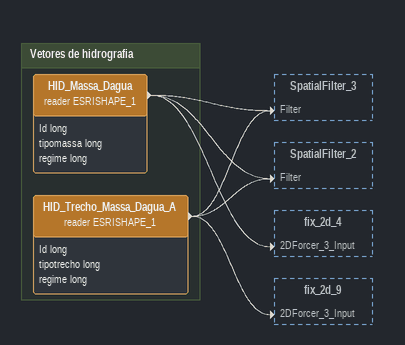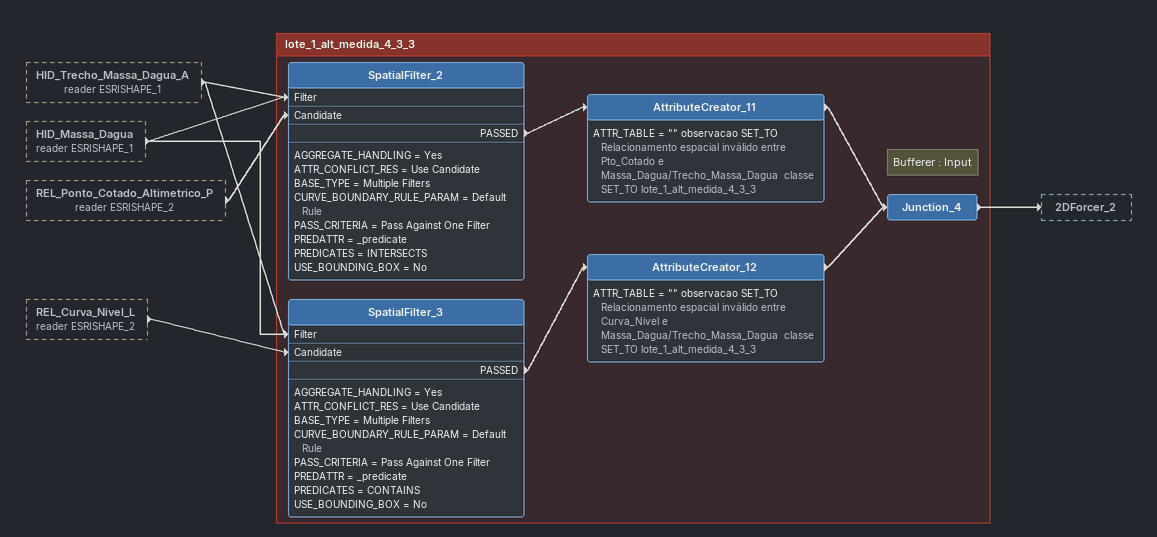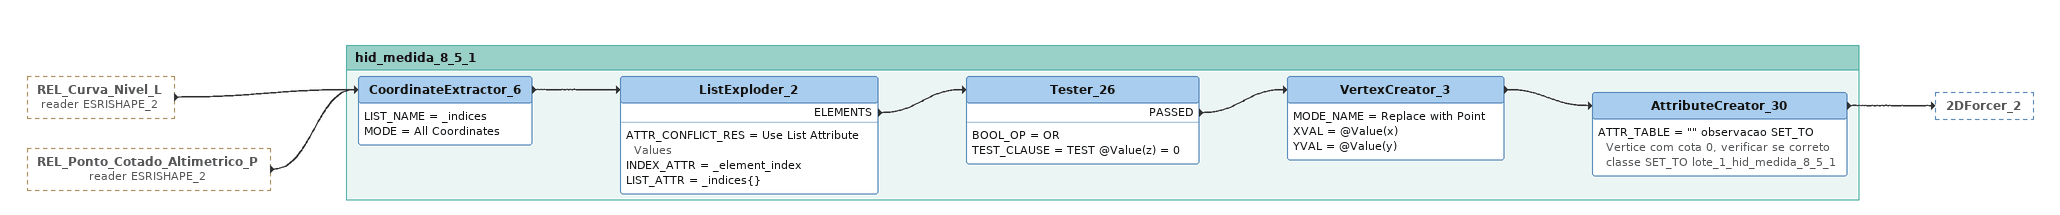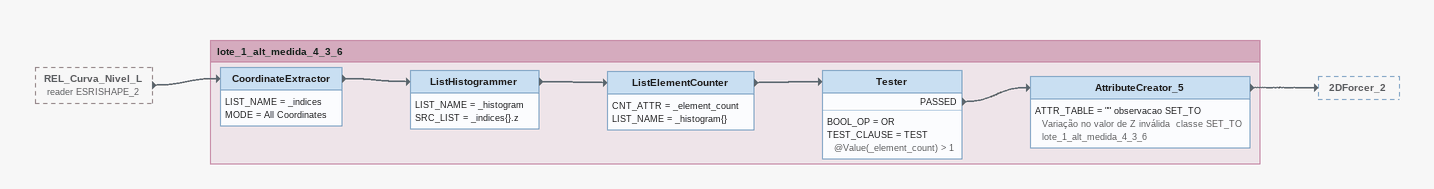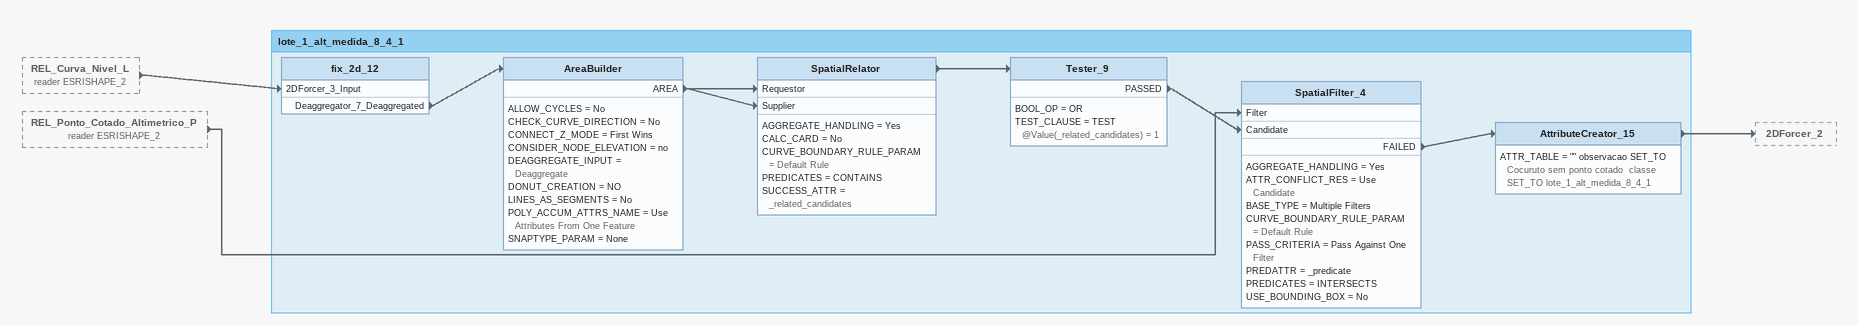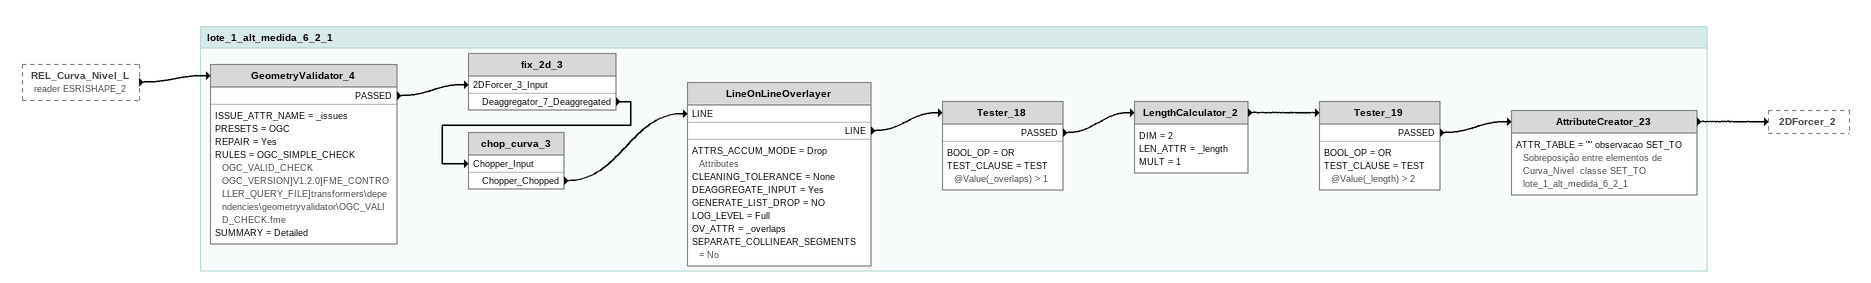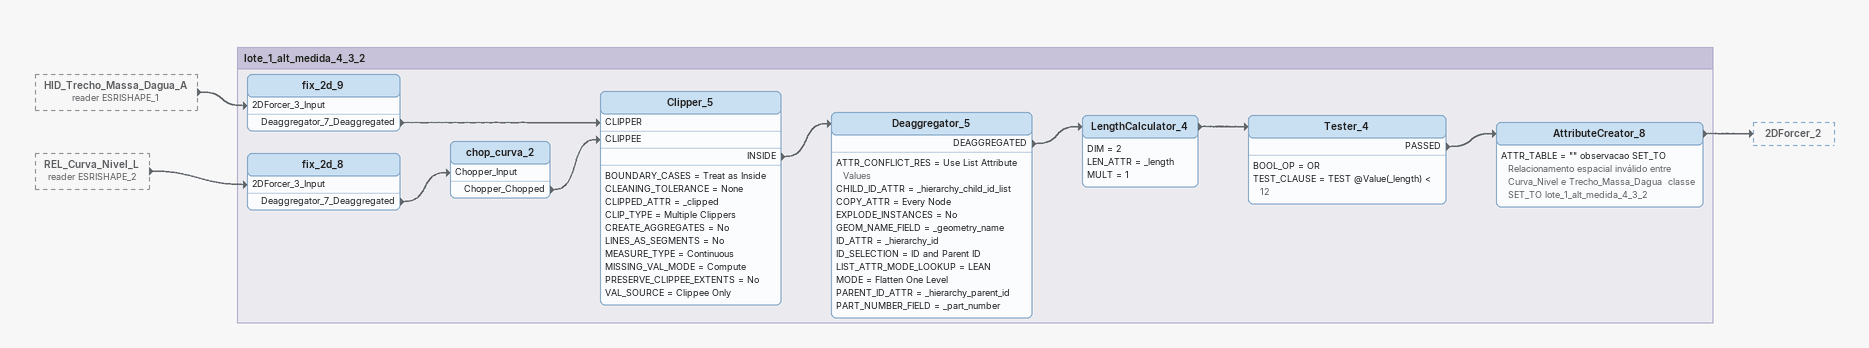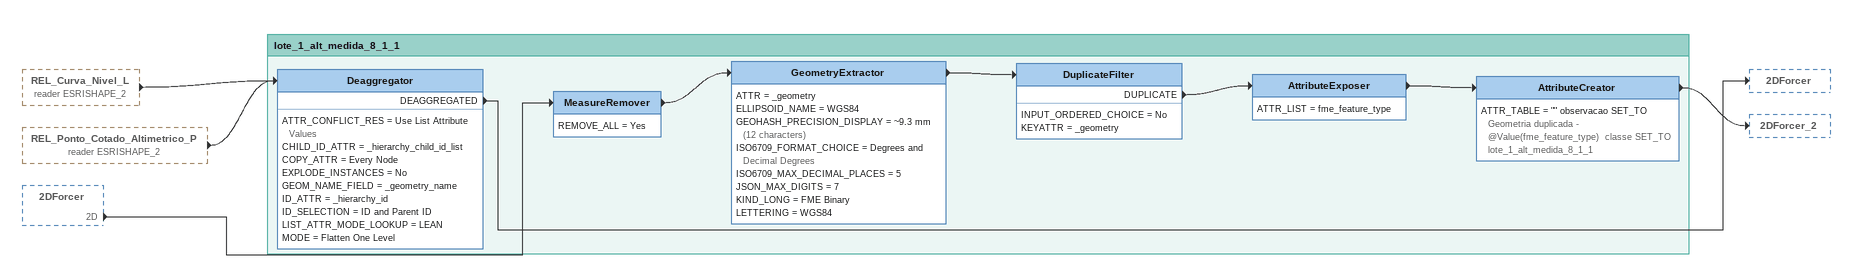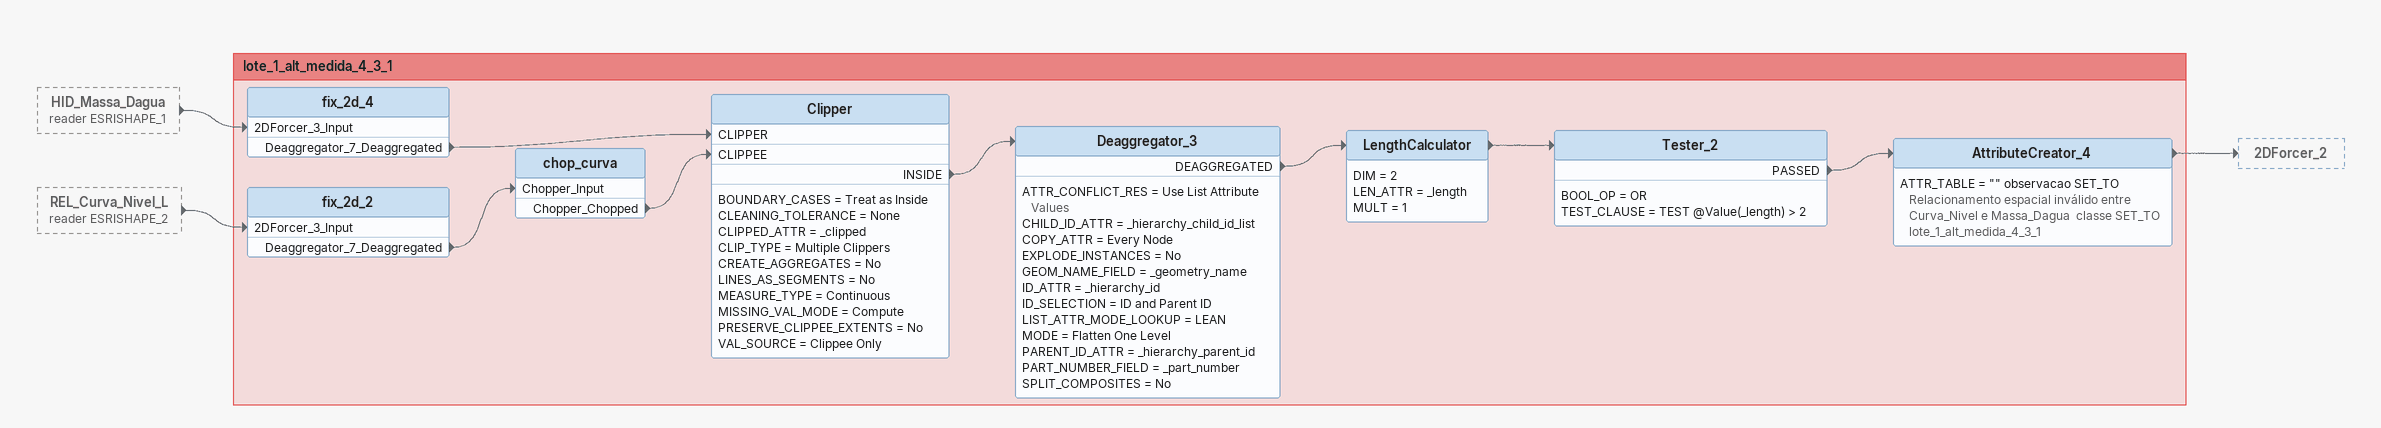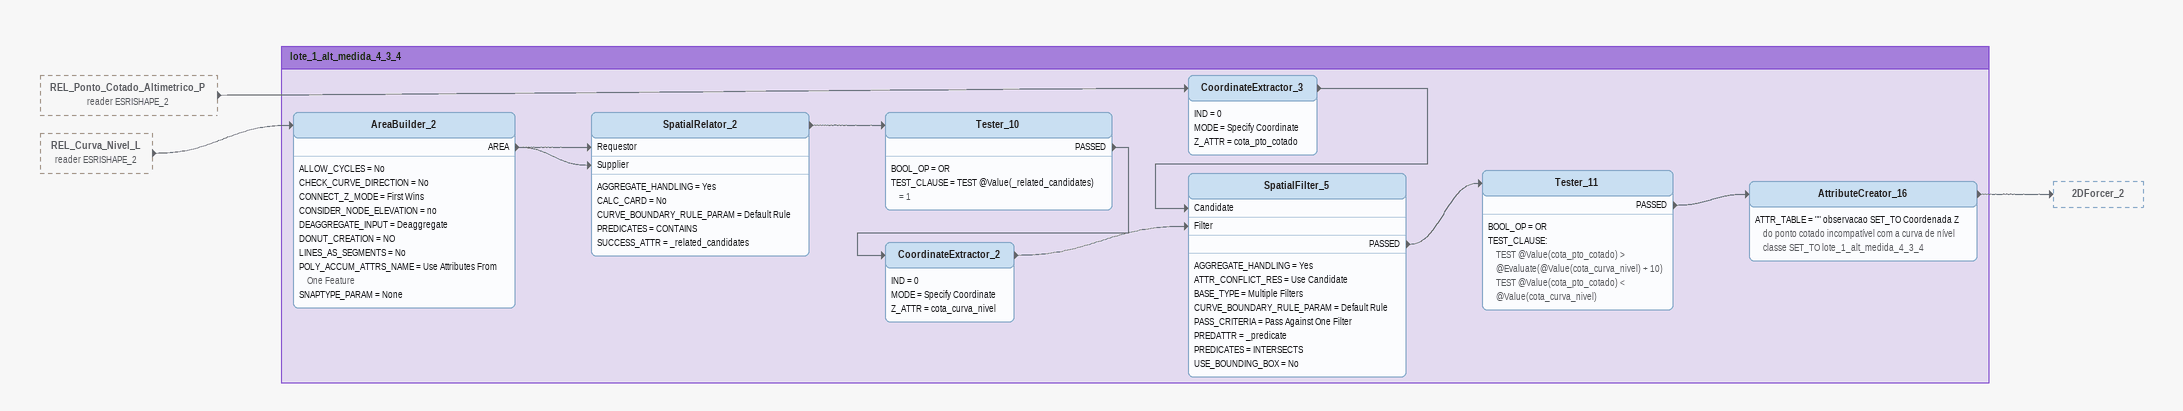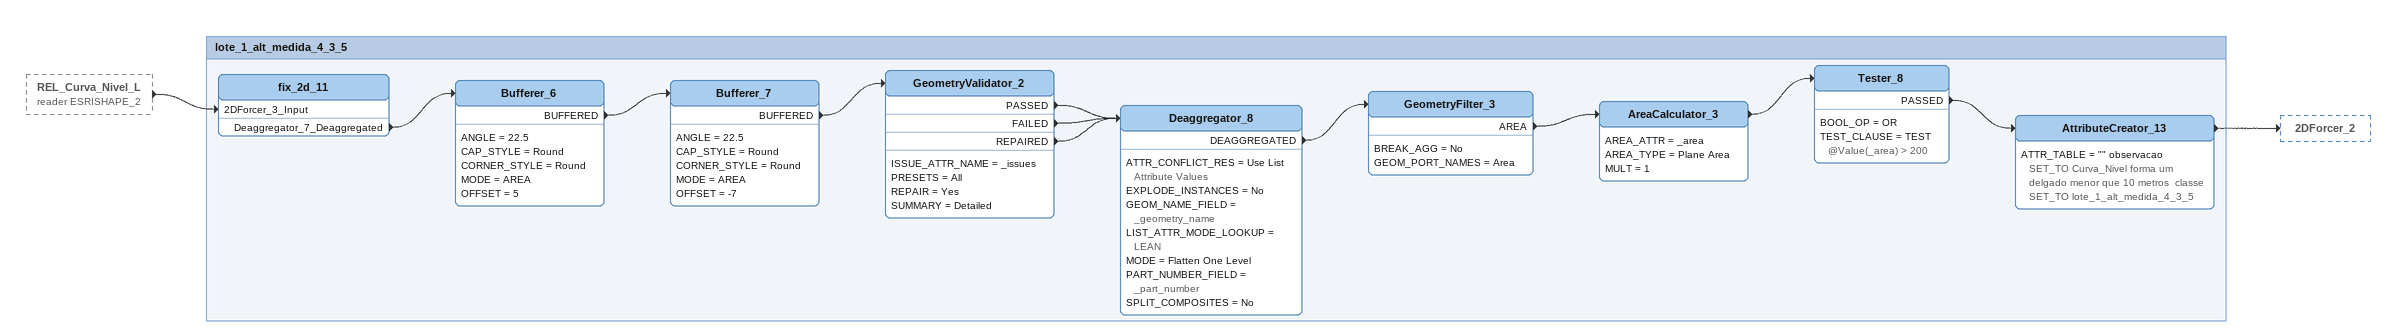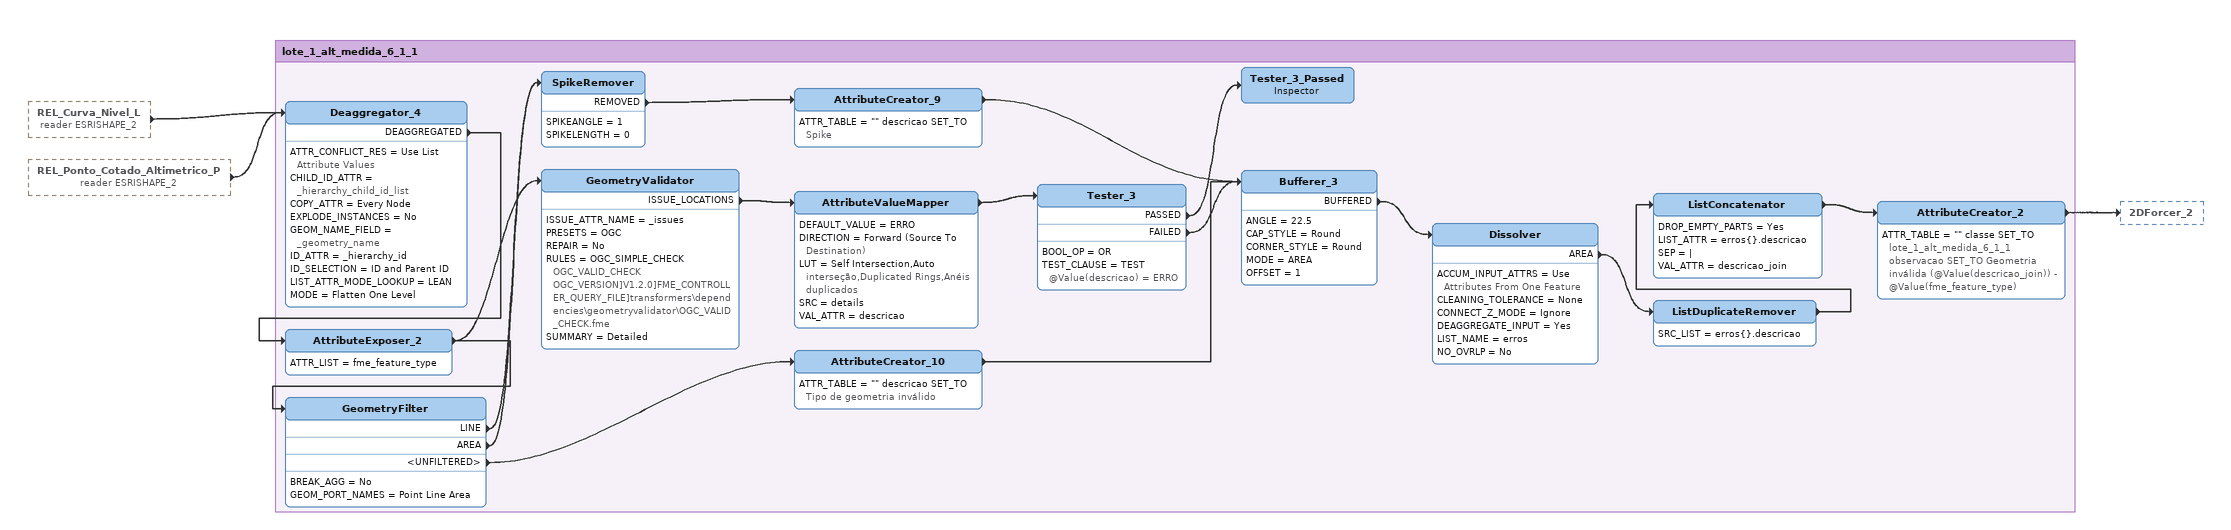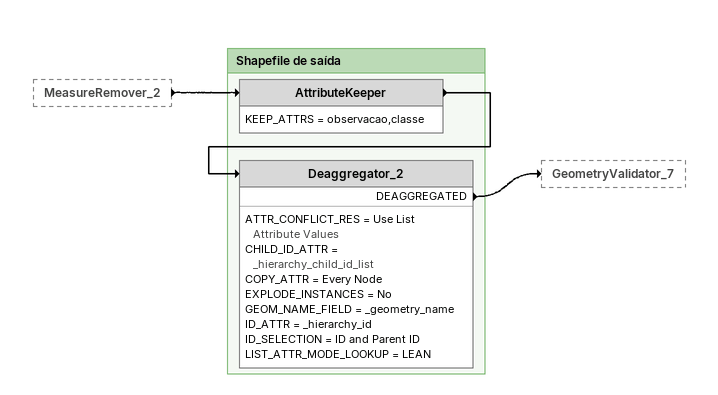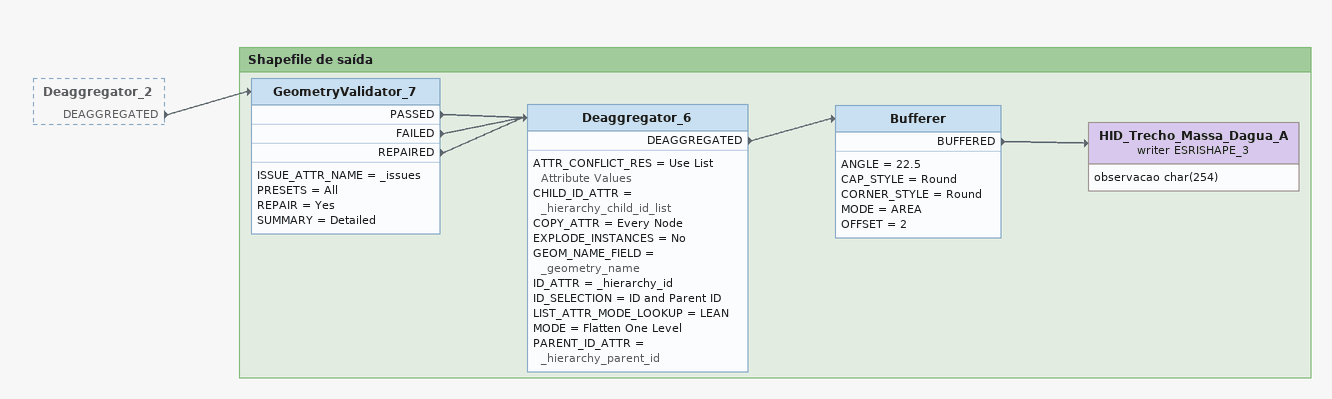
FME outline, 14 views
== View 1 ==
Bookmark: Vetores de hidrografia
HID_Massa_Dagua (reader ESRISHAPE_1)
    attributes: Id long, tipomassa long, regime long
    -> fix_2d_4 [2DForcer_3_Input]
    -> SpatialFilter_3 [Filter]
    -> SpatialFilter_2 [Filter]
HID_Trecho_Massa_Dagua_A (reader ESRISHAPE_1)
    attributes: Id long, tipotrecho long, regime long
    -> fix_2d_9 [2DForcer_3_Input]
    -> SpatialFilter_3 [Filter]
    -> SpatialFilter_2 [Filter]

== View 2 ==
HID_Trecho_Massa_Dagua_A (reader ESRISHAPE_1) [outside]
    -> SpatialFilter_3 [Filter]
    -> SpatialFilter_2 [Filter]
HID_Massa_Dagua (reader ESRISHAPE_1) [outside]
    -> SpatialFilter_3 [Filter]
    -> SpatialFilter_2 [Filter]
REL_Ponto_Cotado_Altimetrico_P (reader ESRISHAPE_2) [outside]
    -> SpatialFilter_2 [Candidate]
REL_Curva_Nivel_L (reader ESRISHAPE_2) [outside]
    -> SpatialFilter_3 [Candidate]

Bookmark: lote_1_alt_medida_4_3_3
SpatialFilter_3
    AGGREGATE_HANDLING = Yes
    ATTR_CONFLICT_RES = Use Candidate
    BASE_TYPE = Multiple Filters
    CURVE_BOUNDARY_RULE_PARAM = Default Rule
    PASS_CRITERIA = Pass Against One Filter
    PREDATTR = _predicate
    PREDICATES = CONTAINS
    USE_BOUNDING_BOX = No
    PASSED -> AttributeCreator_12
AttributeCreator_12
    ATTR_TABLE = "" observacao SET_TO Relacionamento espacial inválido entre Curva_Nivel e Massa_Dagua/Trecho_Massa_Dagua  classe SET_TO lote_1_alt_medida_4_3_3
    -> Junction_4
SpatialFilter_2
    AGGREGATE_HANDLING = Yes
    ATTR_CONFLICT_RES = Use Candidate
    BASE_TYPE = Multiple Filters
    CURVE_BOUNDARY_RULE_PARAM = Default Rule
    PASS_CRITERIA = Pass Against One Filter
    PREDATTR = _predicate
    PREDICATES = INTERSECTS
    USE_BOUNDING_BOX = No
    PASSED -> AttributeCreator_11
AttributeCreator_11
    ATTR_TABLE = "" observacao SET_TO Relacionamento espacial inválido entre Pto_Cotado e Massa_Dagua/Trecho_Massa_Dagua  classe SET_TO lote_1_alt_medida_4_3_3
    -> Junction_4
Note: Bufferer : Input
Junction_4
    -> 2DForcer_2

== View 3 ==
REL_Curva_Nivel_L (reader ESRISHAPE_2) [outside]
    -> CoordinateExtractor_6
REL_Ponto_Cotado_Altimetrico_P (reader ESRISHAPE_2) [outside]
    -> CoordinateExtractor_6

Bookmark: hid_medida_8_5_1
CoordinateExtractor_6
    LIST_NAME = _indices
    MODE = All Coordinates
    -> ListExploder_2
ListExploder_2
    ATTR_CONFLICT_RES = Use List Attribute Values
    INDEX_ATTR = _element_index
    LIST_ATTR = _indices{}
    ELEMENTS -> Tester_26
Tester_26
    BOOL_OP = OR
    TEST_CLAUSE = TEST @Value(z) = 0
    PASSED -> VertexCreator_3
VertexCreator_3
    MODE_NAME = Replace with Point
    XVAL = @Value(x)
    YVAL = @Value(y)
    -> AttributeCreator_30
AttributeCreator_30
    ATTR_TABLE = "" observacao SET_TO Vertice com cota 0, verificar se correto  classe SET_TO lote_1_hid_medida_8_5_1
    -> 2DForcer_2

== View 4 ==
REL_Curva_Nivel_L (reader ESRISHAPE_2) [outside]
    -> CoordinateExtractor

Bookmark: lote_1_alt_medida_4_3_6
CoordinateExtractor
    LIST_NAME = _indices
    MODE = All Coordinates
    -> ListHistogrammer
ListHistogrammer
    LIST_NAME = _histogram
    SRC_LIST = _indices{}.z
    -> ListElementCounter
ListElementCounter
    CNT_ATTR = _element_count
    LIST_NAME = _histogram{}
    -> Tester
Tester
    BOOL_OP = OR
    TEST_CLAUSE = TEST @Value(_element_count) > 1
    PASSED -> AttributeCreator_5
AttributeCreator_5
    ATTR_TABLE = "" observacao SET_TO Variação no valor de Z inválida  classe SET_TO lote_1_alt_medida_4_3_6
    -> 2DForcer_2

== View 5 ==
REL_Curva_Nivel_L (reader ESRISHAPE_2) [outside]
    -> fix_2d_12 [2DForcer_3_Input]
REL_Ponto_Cotado_Altimetrico_P (reader ESRISHAPE_2) [outside]
    -> SpatialFilter_4 [Filter]

Bookmark: lote_1_alt_medida_8_4_1
fix_2d_12
    Deaggregator_7_Deaggregated -> AreaBuilder
AreaBuilder
    ALLOW_CYCLES = No
    CHECK_CURVE_DIRECTION = No
    CONNECT_Z_MODE = First Wins
    CONSIDER_NODE_ELEVATION = no
    DEAGGREGATE_INPUT = Deaggregate
    DONUT_CREATION = NO
    LINES_AS_SEGMENTS = No
    POLY_ACCUM_ATTRS_NAME = Use Attributes From One Feature
    SNAPTYPE_PARAM = None
    AREA -> SpatialRelator [Requestor]
    AREA -> SpatialRelator [Supplier]
SpatialRelator
    AGGREGATE_HANDLING = Yes
    CALC_CARD = No
    CURVE_BOUNDARY_RULE_PARAM = Default Rule
    PREDICATES = CONTAINS
    SUCCESS_ATTR = _related_candidates
    -> Tester_9
Tester_9
    BOOL_OP = OR
    TEST_CLAUSE = TEST @Value(_related_candidates) = 1
    PASSED -> SpatialFilter_4 [Candidate]
SpatialFilter_4
    AGGREGATE_HANDLING = Yes
    ATTR_CONFLICT_RES = Use Candidate
    BASE_TYPE = Multiple Filters
    CURVE_BOUNDARY_RULE_PARAM = Default Rule
    PASS_CRITERIA = Pass Against One Filter
    PREDATTR = _predicate
    PREDICATES = INTERSECTS
    USE_BOUNDING_BOX = No
    FAILED -> AttributeCreator_15
AttributeCreator_15
    ATTR_TABLE = "" observacao SET_TO Cocuruto sem ponto cotado  classe SET_TO lote_1_alt_medida_8_4_1
    -> 2DForcer_2

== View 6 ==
REL_Curva_Nivel_L (reader ESRISHAPE_2) [outside]
    -> GeometryValidator_4

Bookmark: lote_1_alt_medida_6_2_1
GeometryValidator_4
    ISSUE_ATTR_NAME = _issues
    PRESETS = OGC
    REPAIR = Yes
    RULES = OGC_SIMPLE_CHECK  OGC_VALID_CHECK OGC_VERSION]V1.2.0]FME_CONTROLLER_QUERY_FILE]transformers\dependencies\geometryvalidator\OGC_VALID_CHECK.fme
    SUMMARY = Detailed
    PASSED -> fix_2d_3 [2DForcer_3_Input]
fix_2d_3
    Deaggregator_7_Deaggregated -> chop_curva_3 [Chopper_Input]
chop_curva_3
    Chopper_Chopped -> LineOnLineOverlayer [LINE]
LineOnLineOverlayer
    ATTRS_ACCUM_MODE = Drop Attributes
    CLEANING_TOLERANCE = None
    DEAGGREGATE_INPUT = Yes
    GENERATE_LIST_DROP = NO
    LOG_LEVEL = Full
    OV_ATTR = _overlaps
    SEPARATE_COLLINEAR_SEGMENTS = No
    LINE -> Tester_18
Tester_18
    BOOL_OP = OR
    TEST_CLAUSE = TEST @Value(_overlaps) > 1
    PASSED -> LengthCalculator_2
LengthCalculator_2
    DIM = 2
    LEN_ATTR = _length
    MULT = 1
    -> Tester_19
Tester_19
    BOOL_OP = OR
    TEST_CLAUSE = TEST @Value(_length) > 2
    PASSED -> AttributeCreator_23
AttributeCreator_23
    ATTR_TABLE = "" observacao SET_TO Sobreposição entre elementos de Curva_Nivel  classe SET_TO lote_1_alt_medida_6_2_1
    -> 2DForcer_2

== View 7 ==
HID_Trecho_Massa_Dagua_A (reader ESRISHAPE_1) [outside]
    -> fix_2d_9 [2DForcer_3_Input]
REL_Curva_Nivel_L (reader ESRISHAPE_2) [outside]
    -> fix_2d_8 [2DForcer_3_Input]

Bookmark: lote_1_alt_medida_4_3_2
fix_2d_9
    Deaggregator_7_Deaggregated -> Clipper_5 [CLIPPER]
fix_2d_8
    Deaggregator_7_Deaggregated -> chop_curva_2 [Chopper_Input]
chop_curva_2
    Chopper_Chopped -> Clipper_5 [CLIPPEE]
Clipper_5
    BOUNDARY_CASES = Treat as Inside
    CLEANING_TOLERANCE = None
    CLIPPED_ATTR = _clipped
    CLIP_TYPE = Multiple Clippers
    CREATE_AGGREGATES = No
    LINES_AS_SEGMENTS = No
    MEASURE_TYPE = Continuous
    MISSING_VAL_MODE = Compute
    PRESERVE_CLIPPEE_EXTENTS = No
    VAL_SOURCE = Clippee Only
    INSIDE -> Deaggregator_5
Deaggregator_5
    ATTR_CONFLICT_RES = Use List Attribute Values
    CHILD_ID_ATTR = _hierarchy_child_id_list
    COPY_ATTR = Every Node
    EXPLODE_INSTANCES = No
    GEOM_NAME_FIELD = _geometry_name
    ID_ATTR = _hierarchy_id
    ID_SELECTION = ID and Parent ID
    LIST_ATTR_MODE_LOOKUP = LEAN
    MODE = Flatten One Level
    PARENT_ID_ATTR = _hierarchy_parent_id
    PART_NUMBER_FIELD = _part_number
    DEAGGREGATED -> LengthCalculator_4
LengthCalculator_4
    DIM = 2
    LEN_ATTR = _length
    MULT = 1
    -> Tester_4
Tester_4
    BOOL_OP = OR
    TEST_CLAUSE = TEST @Value(_length) < 12
    PASSED -> AttributeCreator_8
AttributeCreator_8
    ATTR_TABLE = "" observacao SET_TO Relacionamento espacial inválido entre Curva_Nivel e Trecho_Massa_Dagua  classe SET_TO lote_1_alt_medida_4_3_2
    -> 2DForcer_2

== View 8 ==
REL_Curva_Nivel_L (reader ESRISHAPE_2) [outside]
    -> Deaggregator
REL_Ponto_Cotado_Altimetrico_P (reader ESRISHAPE_2) [outside]
    -> Deaggregator
2DForcer [outside]
    2D -> MeasureRemover

Bookmark: lote_1_alt_medida_8_1_1
Deaggregator
    ATTR_CONFLICT_RES = Use List Attribute Values
    CHILD_ID_ATTR = _hierarchy_child_id_list
    COPY_ATTR = Every Node
    EXPLODE_INSTANCES = No
    GEOM_NAME_FIELD = _geometry_name
    ID_ATTR = _hierarchy_id
    ID_SELECTION = ID and Parent ID
    LIST_ATTR_MODE_LOOKUP = LEAN
    MODE = Flatten One Level
    DEAGGREGATED -> 2DForcer
MeasureRemover
    REMOVE_ALL = Yes
    -> GeometryExtractor
GeometryExtractor
    ATTR = _geometry
    ELLIPSOID_NAME = WGS84
    GEOHASH_PRECISION_DISPLAY = ~9.3 mm (12 characters)
    ISO6709_FORMAT_CHOICE = Degrees and Decimal Degrees
    ISO6709_MAX_DECIMAL_PLACES = 5
    JSON_MAX_DIGITS = 7
    KIND_LONG = FME Binary
    LETTERING = WGS84
    -> DuplicateFilter
DuplicateFilter
    INPUT_ORDERED_CHOICE = No
    KEYATTR = _geometry
    DUPLICATE -> AttributeExposer
AttributeExposer
    ATTR_LIST = fme_feature_type
    -> AttributeCreator
AttributeCreator
    ATTR_TABLE = "" observacao SET_TO Geometria duplicada - @Value(fme_feature_type)  classe SET_TO lote_1_alt_medida_8_1_1
    -> 2DForcer_2

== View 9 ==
HID_Massa_Dagua (reader ESRISHAPE_1) [outside]
    -> fix_2d_4 [2DForcer_3_Input]
REL_Curva_Nivel_L (reader ESRISHAPE_2) [outside]
    -> fix_2d_2 [2DForcer_3_Input]

Bookmark: lote_1_alt_medida_4_3_1
fix_2d_4
    Deaggregator_7_Deaggregated -> Clipper [CLIPPER]
fix_2d_2
    Deaggregator_7_Deaggregated -> chop_curva [Chopper_Input]
chop_curva
    Chopper_Chopped -> Clipper [CLIPPEE]
Clipper
    BOUNDARY_CASES = Treat as Inside
    CLEANING_TOLERANCE = None
    CLIPPED_ATTR = _clipped
    CLIP_TYPE = Multiple Clippers
    CREATE_AGGREGATES = No
    LINES_AS_SEGMENTS = No
    MEASURE_TYPE = Continuous
    MISSING_VAL_MODE = Compute
    PRESERVE_CLIPPEE_EXTENTS = No
    VAL_SOURCE = Clippee Only
    INSIDE -> Deaggregator_3
Deaggregator_3
    ATTR_CONFLICT_RES = Use List Attribute Values
    CHILD_ID_ATTR = _hierarchy_child_id_list
    COPY_ATTR = Every Node
    EXPLODE_INSTANCES = No
    GEOM_NAME_FIELD = _geometry_name
    ID_ATTR = _hierarchy_id
    ID_SELECTION = ID and Parent ID
    LIST_ATTR_MODE_LOOKUP = LEAN
    MODE = Flatten One Level
    PARENT_ID_ATTR = _hierarchy_parent_id
    PART_NUMBER_FIELD = _part_number
    SPLIT_COMPOSITES = No
    DEAGGREGATED -> LengthCalculator
LengthCalculator
    DIM = 2
    LEN_ATTR = _length
    MULT = 1
    -> Tester_2
Tester_2
    BOOL_OP = OR
    TEST_CLAUSE = TEST @Value(_length) > 2
    PASSED -> AttributeCreator_4
AttributeCreator_4
    ATTR_TABLE = "" observacao SET_TO Relacionamento espacial inválido entre Curva_Nivel e Massa_Dagua  classe SET_TO lote_1_alt_medida_4_3_1
    -> 2DForcer_2

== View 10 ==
REL_Ponto_Cotado_Altimetrico_P (reader ESRISHAPE_2) [outside]
    -> CoordinateExtractor_3
REL_Curva_Nivel_L (reader ESRISHAPE_2) [outside]
    -> AreaBuilder_2

Bookmark: lote_1_alt_medida_4_3_4
AreaBuilder_2
    ALLOW_CYCLES = No
    CHECK_CURVE_DIRECTION = No
    CONNECT_Z_MODE = First Wins
    CONSIDER_NODE_ELEVATION = no
    DEAGGREGATE_INPUT = Deaggregate
    DONUT_CREATION = NO
    LINES_AS_SEGMENTS = No
    POLY_ACCUM_ATTRS_NAME = Use Attributes From One Feature
    SNAPTYPE_PARAM = None
    AREA -> SpatialRelator_2 [Requestor]
    AREA -> SpatialRelator_2 [Supplier]
SpatialRelator_2
    AGGREGATE_HANDLING = Yes
    CALC_CARD = No
    CURVE_BOUNDARY_RULE_PARAM = Default Rule
    PREDICATES = CONTAINS
    SUCCESS_ATTR = _related_candidates
    -> Tester_10
Tester_10
    BOOL_OP = OR
    TEST_CLAUSE = TEST @Value(_related_candidates) = 1
    PASSED -> CoordinateExtractor_2
CoordinateExtractor_2
    IND = 0
    MODE = Specify Coordinate
    Z_ATTR = cota_curva_nivel
    -> SpatialFilter_5 [Filter]
CoordinateExtractor_3
    IND = 0
    MODE = Specify Coordinate
    Z_ATTR = cota_pto_cotado
    -> SpatialFilter_5 [Candidate]
SpatialFilter_5
    AGGREGATE_HANDLING = Yes
    ATTR_CONFLICT_RES = Use Candidate
    BASE_TYPE = Multiple Filters
    CURVE_BOUNDARY_RULE_PARAM = Default Rule
    PASS_CRITERIA = Pass Against One Filter
    PREDATTR = _predicate
    PREDICATES = INTERSECTS
    USE_BOUNDING_BOX = No
    PASSED -> Tester_11
Tester_11
    BOOL_OP = OR
    TEST_CLAUSE:
      TEST @Value(cota_pto_cotado) > @Evaluate(@Value(cota_curva_nivel) + 10)
      TEST @Value(cota_pto_cotado) < @Value(cota_curva_nivel)
    PASSED -> AttributeCreator_16
AttributeCreator_16
    ATTR_TABLE = "" observacao SET_TO Coordenada Z do ponto cotado incompatível com a curva de nível  classe SET_TO lote_1_alt_medida_4_3_4
    -> 2DForcer_2

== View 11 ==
REL_Curva_Nivel_L (reader ESRISHAPE_2) [outside]
    -> fix_2d_11 [2DForcer_3_Input]

Bookmark: lote_1_alt_medida_4_3_5
fix_2d_11
    Deaggregator_7_Deaggregated -> Bufferer_6
Bufferer_6
    ANGLE = 22.5
    CAP_STYLE = Round
    CORNER_STYLE = Round
    MODE = AREA
    OFFSET = 5
    BUFFERED -> Bufferer_7
Bufferer_7
    ANGLE = 22.5
    CAP_STYLE = Round
    CORNER_STYLE = Round
    MODE = AREA
    OFFSET = -7
    BUFFERED -> GeometryValidator_2
GeometryValidator_2
    ISSUE_ATTR_NAME = _issues
    PRESETS = All
    REPAIR = Yes
    SUMMARY = Detailed
    PASSED -> Deaggregator_8
    FAILED -> Deaggregator_8
    REPAIRED -> Deaggregator_8
Deaggregator_8
    ATTR_CONFLICT_RES = Use List Attribute Values
    EXPLODE_INSTANCES = No
    GEOM_NAME_FIELD = _geometry_name
    LIST_ATTR_MODE_LOOKUP = LEAN
    MODE = Flatten One Level
    PART_NUMBER_FIELD = _part_number
    SPLIT_COMPOSITES = No
    DEAGGREGATED -> GeometryFilter_3
GeometryFilter_3
    BREAK_AGG = No
    GEOM_PORT_NAMES = Area
    AREA -> AreaCalculator_3
AreaCalculator_3
    AREA_ATTR = _area
    AREA_TYPE = Plane Area
    MULT = 1
    -> Tester_8
Tester_8
    BOOL_OP = OR
    TEST_CLAUSE = TEST @Value(_area) > 200
    PASSED -> AttributeCreator_13
AttributeCreator_13
    ATTR_TABLE = "" observacao SET_TO Curva_Nivel forma um delgado menor que 10 metros  classe SET_TO lote_1_alt_medida_4_3_5
    -> 2DForcer_2

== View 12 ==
REL_Curva_Nivel_L (reader ESRISHAPE_2) [outside]
    -> Deaggregator_4
REL_Ponto_Cotado_Altimetrico_P (reader ESRISHAPE_2) [outside]
    -> Deaggregator_4

Bookmark: lote_1_alt_medida_6_1_1
Deaggregator_4
    ATTR_CONFLICT_RES = Use List Attribute Values
    CHILD_ID_ATTR = _hierarchy_child_id_list
    COPY_ATTR = Every Node
    EXPLODE_INSTANCES = No
    GEOM_NAME_FIELD = _geometry_name
    ID_ATTR = _hierarchy_id
    ID_SELECTION = ID and Parent ID
    LIST_ATTR_MODE_LOOKUP = LEAN
    MODE = Flatten One Level
    DEAGGREGATED -> AttributeExposer_2
AttributeExposer_2
    ATTR_LIST = fme_feature_type
    -> GeometryFilter
    -> GeometryValidator
GeometryValidator
    ISSUE_ATTR_NAME = _issues
    PRESETS = OGC
    REPAIR = No
    RULES = OGC_SIMPLE_CHECK  OGC_VALID_CHECK OGC_VERSION]V1.2.0]FME_CONTROLLER_QUERY_FILE]transformers\dependencies\geometryvalidator\OGC_VALID_CHECK.fme
    SUMMARY = Detailed
    ISSUE_LOCATIONS -> AttributeValueMapper
AttributeValueMapper
    DEFAULT_VALUE = ERRO
    DIRECTION = Forward (Source To Destination)
    LUT = Self Intersection,Auto interseção,Duplicated Rings,Anéis duplicados
    SRC = details
    VAL_ATTR = descricao
    -> Tester_3
Tester_3
    BOOL_OP = OR
    TEST_CLAUSE = TEST @Value(descricao) = ERRO
    PASSED -> Tester_3_Passed
    FAILED -> Bufferer_3
Tester_3_Passed: Inspector
GeometryFilter
    BREAK_AGG = No
    GEOM_PORT_NAMES = Point Line Area
    LINE -> SpikeRemover
    AREA -> SpikeRemover
    <UNFILTERED> -> AttributeCreator_10
SpikeRemover
    SPIKEANGLE = 1
    SPIKELENGTH = 0
    REMOVED -> AttributeCreator_9
AttributeCreator_9
    ATTR_TABLE = "" descricao SET_TO Spike
    -> Bufferer_3
AttributeCreator_10
    ATTR_TABLE = "" descricao SET_TO Tipo de geometria inválido
    -> Bufferer_3
Bufferer_3
    ANGLE = 22.5
    CAP_STYLE = Round
    CORNER_STYLE = Round
    MODE = AREA
    OFFSET = 1
    BUFFERED -> Dissolver
Dissolver
    ACCUM_INPUT_ATTRS = Use Attributes From One Feature
    CLEANING_TOLERANCE = None
    CONNECT_Z_MODE = Ignore
    DEAGGREGATE_INPUT = Yes
    LIST_NAME = erros
    NO_OVRLP = No
    AREA -> ListDuplicateRemover
ListDuplicateRemover
    SRC_LIST = erros{}.descricao
    -> ListConcatenator
ListConcatenator
    DROP_EMPTY_PARTS = Yes
    LIST_ATTR = erros{}.descricao
    SEP = |
    VAL_ATTR = descricao_join
    -> AttributeCreator_2
AttributeCreator_2
    ATTR_TABLE = "" classe SET_TO lote_1_alt_medida_6_1_1  observacao SET_TO Geometria inválida (@Value(descricao_join)) - @Value(fme_feature_type)
    -> 2DForcer_2

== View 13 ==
MeasureRemover_2 [outside]
    -> AttributeKeeper

Bookmark: Shapefile de saída
AttributeKeeper
    KEEP_ATTRS = observacao,classe
    -> Deaggregator_2
Deaggregator_2
    ATTR_CONFLICT_RES = Use List Attribute Values
    CHILD_ID_ATTR = _hierarchy_child_id_list
    COPY_ATTR = Every Node
    EXPLODE_INSTANCES = No
    GEOM_NAME_FIELD = _geometry_name
    ID_ATTR = _hierarchy_id
    ID_SELECTION = ID and Parent ID
    LIST_ATTR_MODE_LOOKUP = LEAN
    DEAGGREGATED -> GeometryValidator_7

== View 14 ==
Deaggregator_2 [outside]
    DEAGGREGATED -> GeometryValidator_7

Bookmark: Shapefile de saída
GeometryValidator_7
    ISSUE_ATTR_NAME = _issues
    PRESETS = All
    REPAIR = Yes
    SUMMARY = Detailed
    PASSED -> Deaggregator_6
    FAILED -> Deaggregator_6
    REPAIRED -> Deaggregator_6
Deaggregator_6
    ATTR_CONFLICT_RES = Use List Attribute Values
    CHILD_ID_ATTR = _hierarchy_child_id_list
    COPY_ATTR = Every Node
    EXPLODE_INSTANCES = No
    GEOM_NAME_FIELD = _geometry_name
    ID_ATTR = _hierarchy_id
    ID_SELECTION = ID and Parent ID
    LIST_ATTR_MODE_LOOKUP = LEAN
    MODE = Flatten One Level
    PARENT_ID_ATTR = _hierarchy_parent_id
    DEAGGREGATED -> Bufferer
Bufferer
    ANGLE = 22.5
    CAP_STYLE = Round
    CORNER_STYLE = Round
    MODE = AREA
    OFFSET = 2
    BUFFERED -> HID_Trecho_Massa_Dagua_A (writer ESRISHAPE_3)
HID_Trecho_Massa_Dagua_A (writer ESRISHAPE_3)
    attributes: observacao char(254)
